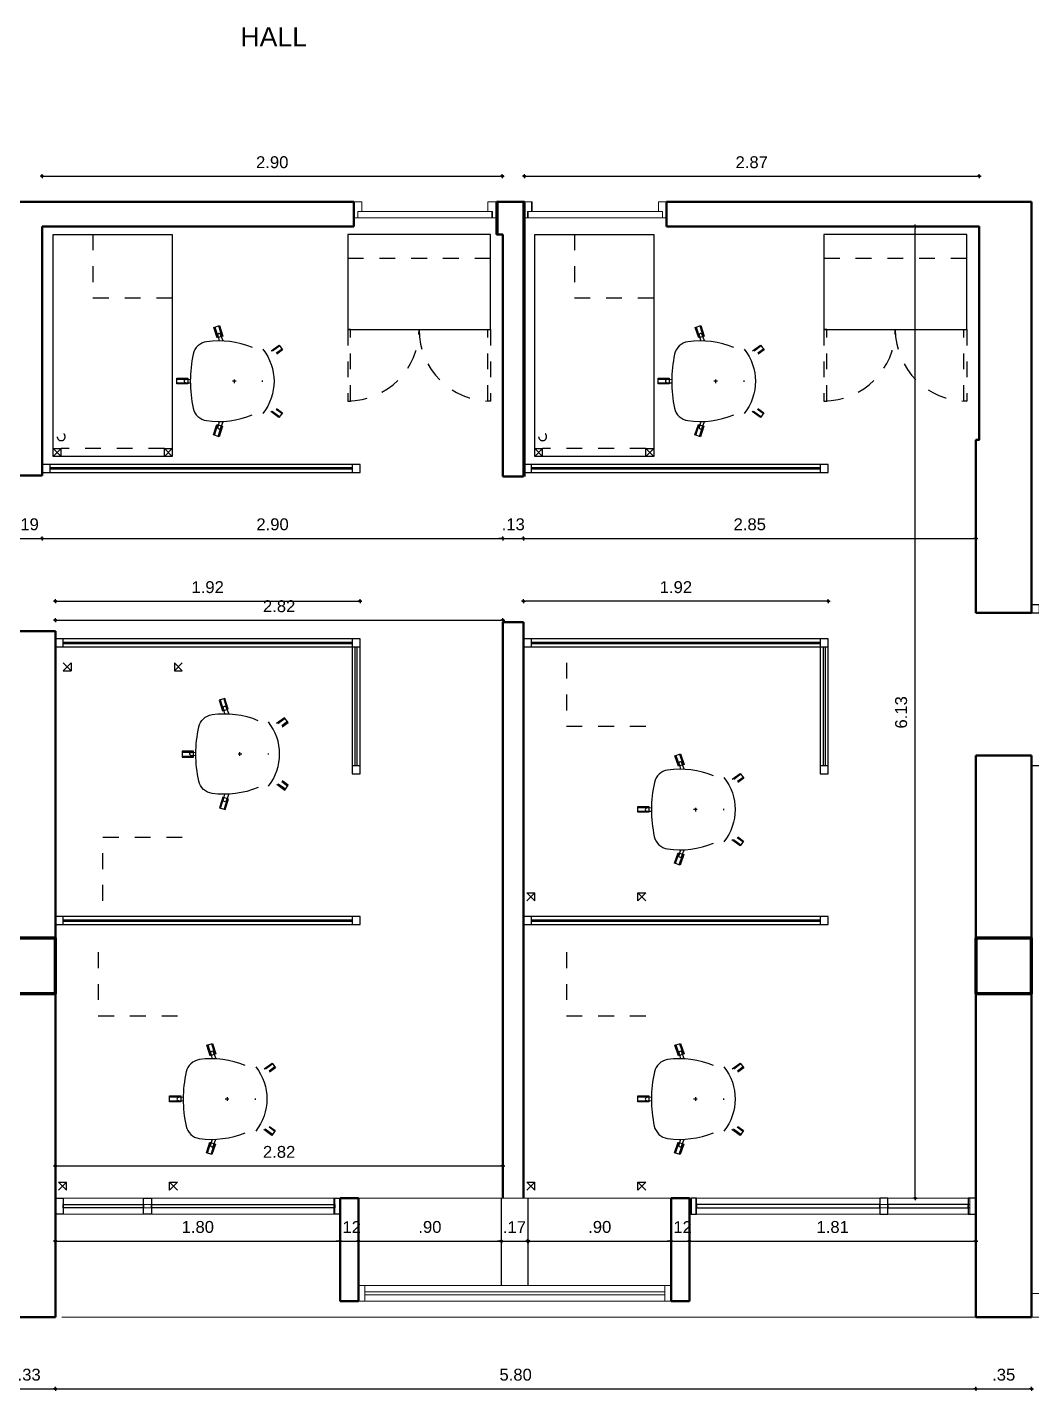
# Model space of a CAD drawing. Header units: millimetres. Extents: x -38 to 179, y -2 to 69.
# Drawn here: x 125.32 to 131.64, y 13.43 to 22.03 of the extents above; entities that cross this region are included whole.
import ezdxf

# ---------------------------------------------------------------- set-up
doc = ezdxf.new("R2010")
doc.units = ezdxf.units.MM
doc.linetypes.add('HIDDEN', pattern=[0.375, 0.25, -0.125])
doc.linetypes.add('HIDDEN2', pattern=[0.1875, 0.125, -0.0625])
doc.layers.get('0').update_dxf_attribs({"color": 255})
for name, color, linetype in [('-CANALETA AEREA', 255, 'Continuous'), ('0.05', 6, 'Continuous'), ('A_MOBILIARIO', 6, 'Continuous'), ('X_COTAS50', 6, 'Continuous')]:
    doc.layers.add(name, color=color, linetype=linetype)
for name, color, linetype, lineweight in [('02 AZUL', 5, 'Continuous', 5), ('04 VERDE', 3, 'Continuous', 15), ('05 MAGENTA', 6, 'Continuous', 30), ('06 ROJO', 1, 'Continuous', 50), ('12 COLUMNAS', 4, 'Continuous', 70), ('14 ANTEPECHO', 3, 'Continuous', 15), ('15 DIVISIONES LIVS', 3, 'Continuous', 15)]:
    doc.layers.add(name, color=color, linetype=linetype, lineweight=lineweight)
doc.styles.get("Standard").update_dxf_attribs({"font": 'arial.ttf'})
doc.styles.add('UNAL PLANEACION', font='arial.ttf')
doc.dimstyles.new('COTAS 50', dxfattribs={"dimscale": 50, "dimtxt": 0.0015, "dimasz": 0.00025, "dimexe": 0, "dimexo": 0.00025, "dimgap": 0.001, "dimtad": 1, "dimzin": 4, "dimdsep": 46, "dimtxsty": 'UNAL PLANEACION', "dimblk": 'DIMBLK', "dimcen": 1, "dimse1": 1, "dimse2": 1, "dimclrd": 8, "dimclre": 8, "dimclrt": 256, "dimadec": 0, "dimazin": 1, "dimtfac": 1, "dimtix": 1, "dimtmove": 2, "dimatfit": 0, "dimldrblk": 'INDICE', "dimfxl": 1, "dimtolj": 1, "dimtzin": 0, "dimarcsym": 0})

# ---------------------------------------------------------------- blocks, each defined once
blk = doc.blocks.new('DIMBLK')
for q in [(-1, 0), (0, 1), (1, 0), (0, -1)]:
    blk.add_line((0, 0), q)
blk.add_circle((0, 0), 0.5)
blk = doc.blocks.new('*D409')
at = {"layer": 'Defpoints', "color": 0, "transparency": 16777216}
for p in [(129.3041, 1.7494), (129.4916, 1.7494), (129.4916, 1.3536)]:
    blk.add_point(p, dxfattribs=at)
at = {"layer": 'X_COTAS50', "color": 8, "lineweight": -2, "transparency": 16777216}
for p, q in [((129.2916, 1.3536), (129.2791, 1.3536)), ((129.3041, 1.3536), (129.4916, 1.3536)), ((129.5041, 1.3536), (129.5166, 1.3536))]:
    blk.add_line(p, q, dxfattribs=at)
at = {"layer": 'X_COTAS50', "color": 8, "lineweight": -2, "transparency": 16777216, "xscale": 0.0125, "yscale": 0.0125, "zscale": 0.0125}
blk.add_blockref('DIMBLK', (129.3041, 1.3536), dxfattribs=at)
at = {"layer": 'X_COTAS50', "color": 8, "lineweight": -2, "transparency": 16777216, "xscale": 0.0125, "yscale": 0.0125, "zscale": 0.0125, "rotation": 180}
blk.add_blockref('DIMBLK', (129.4916, 1.3536), dxfattribs=at)
at = {"layer": 'X_COTAS50', "transparency": 16777216, "insert": (129.3978, 1.4419), "char_height": 0.075, "attachment_point": 5, "style": 'UNAL PLANEACION'}
blk.add_mtext('\\A1;.19', dxfattribs=at)
blk = doc.blocks.new('INDICE')
blk.add_line((-0.17, 0), (-1.17, 0))
blk.add_lwpolyline([(-0.52, 0.87), (-0.38, 0.93), (0, 0), (-0.38, -0.93), (-0.52, -0.87), (-0.17, 0)], close=True)
blk = doc.blocks.new('*D410')
at = {"layer": 'Defpoints', "color": 0, "transparency": 16777216}
for p in [(132.3946, 1.7444), (132.5246, 1.7444), (132.5246, 1.3536)]:
    blk.add_point(p, dxfattribs=at)
at = {"layer": 'X_COTAS50', "color": 8, "lineweight": -2, "transparency": 16777216}
for p, q in [((132.3821, 1.3536), (132.3696, 1.3536)), ((132.3946, 1.3536), (132.5246, 1.3536)), ((132.5371, 1.3536), (132.5496, 1.3536))]:
    blk.add_line(p, q, dxfattribs=at)
at = {"layer": 'X_COTAS50', "color": 8, "lineweight": -2, "transparency": 16777216, "xscale": 0.0125, "yscale": 0.0125, "zscale": 0.0125}
blk.add_blockref('DIMBLK', (132.3946, 1.3536), dxfattribs=at)
at = {"layer": 'X_COTAS50', "color": 8, "lineweight": -2, "transparency": 16777216, "xscale": 0.0125, "yscale": 0.0125, "zscale": 0.0125, "rotation": 180}
blk.add_blockref('DIMBLK', (132.5246, 1.3536), dxfattribs=at)
at = {"layer": 'X_COTAS50', "transparency": 16777216, "insert": (132.4596, 1.4419), "char_height": 0.075, "attachment_point": 5, "style": 'UNAL PLANEACION'}
blk.add_mtext('\\A1;.13', dxfattribs=at)
blk = doc.blocks.new('*D411')
at = {"layer": 'Defpoints', "color": 0, "transparency": 16777216}
for p in [(135.3746, 1.9744), (132.5246, 1.7444), (135.3746, 1.3536)]:
    blk.add_point(p, dxfattribs=at)
at = {"layer": 'X_COTAS50', "color": 8, "lineweight": -2, "transparency": 16777216}
blk.add_line((132.5371, 1.3536), (135.3621, 1.3536), dxfattribs=at)
at = {"layer": 'X_COTAS50', "color": 8, "lineweight": -2, "transparency": 16777216, "xscale": 0.0125, "yscale": 0.0125, "zscale": 0.0125, "rotation": 180}
blk.add_blockref('DIMBLK', (132.5246, 1.3536), dxfattribs=at)
at = {"layer": 'X_COTAS50', "color": 8, "lineweight": -2, "transparency": 16777216, "xscale": 0.0125, "yscale": 0.0125, "zscale": 0.0125}
blk.add_blockref('DIMBLK', (135.3746, 1.3536), dxfattribs=at)
at = {"layer": 'X_COTAS50', "transparency": 16777216, "insert": (133.9496, 1.4419), "char_height": 0.075, "attachment_point": 5, "style": 'UNAL PLANEACION'}
blk.add_mtext('\\A1;2.85', dxfattribs=at)
blk = doc.blocks.new('*D413')
at = {"layer": 'Defpoints', "color": 0, "transparency": 16777216}
for p in [(129.4916, 1.7494), (132.3946, 1.7494), (132.3946, 1.3536)]:
    blk.add_point(p, dxfattribs=at)
at = {"layer": 'X_COTAS50', "color": 8, "lineweight": -2, "transparency": 16777216}
blk.add_line((129.5041, 1.3536), (132.3821, 1.3536), dxfattribs=at)
at = {"layer": 'X_COTAS50', "color": 8, "lineweight": -2, "transparency": 16777216, "xscale": 0.0125, "yscale": 0.0125, "zscale": 0.0125, "rotation": 180}
blk.add_blockref('DIMBLK', (129.4916, 1.3536), dxfattribs=at)
at = {"layer": 'X_COTAS50', "color": 8, "lineweight": -2, "transparency": 16777216, "xscale": 0.0125, "yscale": 0.0125, "zscale": 0.0125}
blk.add_blockref('DIMBLK', (132.3946, 1.3536), dxfattribs=at)
at = {"layer": 'X_COTAS50', "transparency": 16777216, "insert": (130.9431, 1.4419), "char_height": 0.075, "attachment_point": 5, "style": 'UNAL PLANEACION'}
blk.add_mtext('\\A1;2.90', dxfattribs=at)
blk = doc.blocks.new('*D417')
at = {"layer": 'Defpoints', "color": 0, "transparency": 16777216}
for p in [(132.3946, -2.6025), (129.5746, -2.8056), (132.3946, -2.8056)]:
    blk.add_point(p, dxfattribs=at)
at = {"layer": 'X_COTAS50', "color": 8, "lineweight": -2, "transparency": 16777216}
blk.add_line((129.5871, -2.6025), (132.3821, -2.6025), dxfattribs=at)
at = {"layer": 'X_COTAS50', "color": 8, "lineweight": -2, "transparency": 16777216, "xscale": 0.0125, "yscale": 0.0125, "zscale": 0.0125, "rotation": 180}
blk.add_blockref('DIMBLK', (129.5746, -2.6025), dxfattribs=at)
at = {"layer": 'X_COTAS50', "color": 8, "lineweight": -2, "transparency": 16777216, "xscale": 0.0125, "yscale": 0.0125, "zscale": 0.0125}
blk.add_blockref('DIMBLK', (132.3946, -2.6025), dxfattribs=at)
at = {"layer": 'X_COTAS50', "transparency": 16777216, "insert": (130.9846, -2.5142), "char_height": 0.075, "attachment_point": 5, "style": 'UNAL PLANEACION'}
blk.add_mtext('\\A1;2.82', dxfattribs=at)
blk = doc.blocks.new('*D418')
at = {"layer": 'Defpoints', "color": 0, "transparency": 16777216}
for p in [(134.9919, 3.3194), (135.3946, 3.3194), (135.3746, -2.8056)]:
    blk.add_point(p, dxfattribs=at)
at = {"layer": 'X_COTAS50', "color": 8, "lineweight": -2, "transparency": 16777216}
blk.add_line((134.9919, -2.7931), (134.9919, 3.3069), dxfattribs=at)
at = {"layer": 'X_COTAS50', "color": 8, "lineweight": -2, "transparency": 16777216, "xscale": 0.0125, "yscale": 0.0125, "zscale": 0.0125}
for p, rotation in [((134.9919, 3.3194), 90), ((134.9919, -2.8056), 270)]:
    blk.add_blockref('DIMBLK', p, dxfattribs=dict(at, rotation=rotation))
at = {"layer": 'X_COTAS50', "transparency": 16777216, "insert": (134.9036, 0.2569), "char_height": 0.075, "attachment_point": 5, "rotation": 90, "style": 'UNAL PLANEACION'}
blk.add_mtext('\\A1;6.13', dxfattribs=at)
blk = doc.blocks.new('*D420')
at = {"layer": 'Defpoints', "color": 0, "transparency": 16777216}
for p in [(135.3946, 3.6361), (132.5296, 3.3194), (135.3946, 3.3194)]:
    blk.add_point(p, dxfattribs=at)
at = {"layer": 'X_COTAS50', "color": 8, "lineweight": -2, "transparency": 16777216}
blk.add_line((132.5421, 3.6361), (135.3821, 3.6361), dxfattribs=at)
at = {"layer": 'X_COTAS50', "color": 8, "lineweight": -2, "transparency": 16777216, "xscale": 0.0125, "yscale": 0.0125, "zscale": 0.0125, "rotation": 180}
blk.add_blockref('DIMBLK', (132.5296, 3.6361), dxfattribs=at)
at = {"layer": 'X_COTAS50', "color": 8, "lineweight": -2, "transparency": 16777216, "xscale": 0.0125, "yscale": 0.0125, "zscale": 0.0125}
blk.add_blockref('DIMBLK', (135.3946, 3.6361), dxfattribs=at)
at = {"layer": 'X_COTAS50', "transparency": 16777216, "insert": (133.9621, 3.7244), "char_height": 0.075, "attachment_point": 5, "style": 'UNAL PLANEACION'}
blk.add_mtext('\\A1;2.87', dxfattribs=at)
blk = doc.blocks.new('*D421')
at = {"layer": 'Defpoints', "color": 0, "transparency": 16777216}
for p in [(132.3906, 3.6361), (129.4916, 1.7494), (132.3906, 1.7494)]:
    blk.add_point(p, dxfattribs=at)
at = {"layer": 'X_COTAS50', "color": 8, "lineweight": -2, "transparency": 16777216}
blk.add_line((129.5041, 3.6361), (132.3781, 3.6361), dxfattribs=at)
at = {"layer": 'X_COTAS50', "color": 8, "lineweight": -2, "transparency": 16777216, "xscale": 0.0125, "yscale": 0.0125, "zscale": 0.0125, "rotation": 180}
blk.add_blockref('DIMBLK', (129.4916, 3.6361), dxfattribs=at)
at = {"layer": 'X_COTAS50', "color": 8, "lineweight": -2, "transparency": 16777216, "xscale": 0.0125, "yscale": 0.0125, "zscale": 0.0125}
blk.add_blockref('DIMBLK', (132.3906, 3.6361), dxfattribs=at)
at = {"layer": 'X_COTAS50', "transparency": 16777216, "insert": (130.9411, 3.7244), "char_height": 0.075, "attachment_point": 5, "style": 'UNAL PLANEACION'}
blk.add_mtext('\\A1;2.90', dxfattribs=at)
blk = doc.blocks.new('*D426')
at = {"layer": 'Defpoints', "color": 0, "transparency": 16777216}
for p in [(129.2446, -3.5556), (129.5746, -3.5556), (129.5746, -4.0067)]:
    blk.add_point(p, dxfattribs=at)
at = {"layer": 'X_COTAS50', "color": 8, "lineweight": -2, "transparency": 16777216}
blk.add_line((129.2571, -4.0067), (129.5621, -4.0067), dxfattribs=at)
at = {"layer": 'X_COTAS50', "color": 8, "lineweight": -2, "transparency": 16777216, "xscale": 0.0125, "yscale": 0.0125, "zscale": 0.0125, "rotation": 180}
blk.add_blockref('DIMBLK', (129.2446, -4.0067), dxfattribs=at)
at = {"layer": 'X_COTAS50', "color": 8, "lineweight": -2, "transparency": 16777216, "xscale": 0.0125, "yscale": 0.0125, "zscale": 0.0125}
blk.add_blockref('DIMBLK', (129.5746, -4.0067), dxfattribs=at)
at = {"layer": 'X_COTAS50', "transparency": 16777216, "insert": (129.4096, -3.9184), "char_height": 0.075, "attachment_point": 5, "style": 'UNAL PLANEACION'}
blk.add_mtext('\\A1;.33', dxfattribs=at)
blk = doc.blocks.new('*D427')
at = {"layer": 'Defpoints', "color": 0, "transparency": 16777216}
for p in [(129.5746, -2.9056), (135.3746, -3.5556), (135.3746, -4.0067)]:
    blk.add_point(p, dxfattribs=at)
at = {"layer": 'X_COTAS50', "color": 8, "lineweight": -2, "transparency": 16777216}
blk.add_line((129.5871, -4.0067), (135.3621, -4.0067), dxfattribs=at)
at = {"layer": 'X_COTAS50', "color": 8, "lineweight": -2, "transparency": 16777216, "xscale": 0.0125, "yscale": 0.0125, "zscale": 0.0125, "rotation": 180}
blk.add_blockref('DIMBLK', (129.5746, -4.0067), dxfattribs=at)
at = {"layer": 'X_COTAS50', "color": 8, "lineweight": -2, "transparency": 16777216, "xscale": 0.0125, "yscale": 0.0125, "zscale": 0.0125}
blk.add_blockref('DIMBLK', (135.3746, -4.0067), dxfattribs=at)
at = {"layer": 'X_COTAS50', "transparency": 16777216, "insert": (132.4746, -3.9184), "char_height": 0.075, "attachment_point": 5, "style": 'UNAL PLANEACION'}
blk.add_mtext('\\A1;5.80', dxfattribs=at)
blk = doc.blocks.new('*D430')
at = {"layer": 'Defpoints', "color": 0, "transparency": 16777216}
for p in [(131.3696, -3.0756), (129.5746, -3.4942), (131.3696, -3.4942)]:
    blk.add_point(p, dxfattribs=at)
at = {"layer": 'X_COTAS50', "color": 8, "lineweight": -2, "transparency": 16777216}
blk.add_line((129.5871, -3.0756), (131.3571, -3.0756), dxfattribs=at)
at = {"layer": 'X_COTAS50', "color": 8, "lineweight": -2, "transparency": 16777216, "xscale": 0.0125, "yscale": 0.0125, "zscale": 0.0125, "rotation": 180}
blk.add_blockref('DIMBLK', (129.5746, -3.0756), dxfattribs=at)
at = {"layer": 'X_COTAS50', "color": 8, "lineweight": -2, "transparency": 16777216, "xscale": 0.0125, "yscale": 0.0125, "zscale": 0.0125}
blk.add_blockref('DIMBLK', (131.3696, -3.0756), dxfattribs=at)
at = {"layer": 'X_COTAS50', "transparency": 16777216, "insert": (130.4721, -2.9873), "char_height": 0.075, "attachment_point": 5, "style": 'UNAL PLANEACION'}
blk.add_mtext('\\A1;1.80', dxfattribs=at)
blk = doc.blocks.new('*D431')
at = {"layer": 'Defpoints', "color": 0, "transparency": 16777216}
for p in [(131.4846, -3.0756), (131.3696, -3.4942), (131.4846, -3.52)]:
    blk.add_point(p, dxfattribs=at)
at = {"layer": 'X_COTAS50', "color": 8, "lineweight": -2, "transparency": 16777216}
for p, q in [((131.3571, -3.0756), (131.3446, -3.0756)), ((131.3696, -3.0756), (131.4846, -3.0756)), ((131.4971, -3.0756), (131.5096, -3.0756))]:
    blk.add_line(p, q, dxfattribs=at)
at = {"layer": 'X_COTAS50', "color": 8, "lineweight": -2, "transparency": 16777216, "xscale": 0.0125, "yscale": 0.0125, "zscale": 0.0125}
blk.add_blockref('DIMBLK', (131.3696, -3.0756), dxfattribs=at)
at = {"layer": 'X_COTAS50', "color": 8, "lineweight": -2, "transparency": 16777216, "xscale": 0.0125, "yscale": 0.0125, "zscale": 0.0125, "rotation": 180}
blk.add_blockref('DIMBLK', (131.4846, -3.0756), dxfattribs=at)
at = {"layer": 'X_COTAS50', "transparency": 16777216, "insert": (131.4271, -2.9879), "char_height": 0.075, "attachment_point": 5, "style": 'UNAL PLANEACION'}
blk.add_mtext('\\A1;.12', dxfattribs=at)
blk = doc.blocks.new('*D432')
at = {"layer": 'Defpoints', "color": 0, "transparency": 16777216}
for p in [(132.3846, -3.0756), (131.4846, -3.52), (132.3846, -3.7621)]:
    blk.add_point(p, dxfattribs=at)
at = {"layer": 'X_COTAS50', "color": 8, "lineweight": -2, "transparency": 16777216}
blk.add_line((131.4971, -3.0756), (132.3721, -3.0756), dxfattribs=at)
at = {"layer": 'X_COTAS50', "color": 8, "lineweight": -2, "transparency": 16777216, "xscale": 0.0125, "yscale": 0.0125, "zscale": 0.0125, "rotation": 180}
blk.add_blockref('DIMBLK', (131.4846, -3.0756), dxfattribs=at)
at = {"layer": 'X_COTAS50', "color": 8, "lineweight": -2, "transparency": 16777216, "xscale": 0.0125, "yscale": 0.0125, "zscale": 0.0125}
blk.add_blockref('DIMBLK', (132.3846, -3.0756), dxfattribs=at)
at = {"layer": 'X_COTAS50', "transparency": 16777216, "insert": (131.9346, -2.9873), "char_height": 0.075, "attachment_point": 5, "style": 'UNAL PLANEACION'}
blk.add_mtext('\\A1;.90', dxfattribs=at)
blk = doc.blocks.new('*D433')
at = {"layer": 'Defpoints', "color": 0, "transparency": 16777216}
for p in [(132.5496, -3.0756), (132.3846, -3.7621), (132.5496, -3.8342)]:
    blk.add_point(p, dxfattribs=at)
at = {"layer": 'X_COTAS50', "color": 8, "lineweight": -2, "transparency": 16777216}
for p, q in [((132.3721, -3.0756), (132.3596, -3.0756)), ((132.3846, -3.0756), (132.5496, -3.0756)), ((132.5621, -3.0756), (132.5746, -3.0756))]:
    blk.add_line(p, q, dxfattribs=at)
at = {"layer": 'X_COTAS50', "color": 8, "lineweight": -2, "transparency": 16777216, "xscale": 0.0125, "yscale": 0.0125, "zscale": 0.0125}
blk.add_blockref('DIMBLK', (132.3846, -3.0756), dxfattribs=at)
at = {"layer": 'X_COTAS50', "color": 8, "lineweight": -2, "transparency": 16777216, "xscale": 0.0125, "yscale": 0.0125, "zscale": 0.0125, "rotation": 180}
blk.add_blockref('DIMBLK', (132.5496, -3.0756), dxfattribs=at)
at = {"layer": 'X_COTAS50', "transparency": 16777216, "insert": (132.4671, -2.9879), "char_height": 0.075, "attachment_point": 5, "style": 'UNAL PLANEACION'}
blk.add_mtext('\\A1;.17', dxfattribs=at)
blk = doc.blocks.new('*D434')
at = {"layer": 'Defpoints', "color": 0, "transparency": 16777216}
for p in [(133.4546, -3.0756), (132.5546, -3.7621), (133.4546, -3.7295)]:
    blk.add_point(p, dxfattribs=at)
at = {"layer": 'X_COTAS50', "color": 8, "lineweight": -2, "transparency": 16777216}
blk.add_line((132.5671, -3.0756), (133.4421, -3.0756), dxfattribs=at)
at = {"layer": 'X_COTAS50', "color": 8, "lineweight": -2, "transparency": 16777216, "xscale": 0.0125, "yscale": 0.0125, "zscale": 0.0125, "rotation": 180}
blk.add_blockref('DIMBLK', (132.5546, -3.0756), dxfattribs=at)
at = {"layer": 'X_COTAS50', "color": 8, "lineweight": -2, "transparency": 16777216, "xscale": 0.0125, "yscale": 0.0125, "zscale": 0.0125}
blk.add_blockref('DIMBLK', (133.4546, -3.0756), dxfattribs=at)
at = {"layer": 'X_COTAS50', "transparency": 16777216, "insert": (133.0046, -2.9873), "char_height": 0.075, "attachment_point": 5, "style": 'UNAL PLANEACION'}
blk.add_mtext('\\A1;.90', dxfattribs=at)
blk = doc.blocks.new('*D435')
at = {"layer": 'Defpoints', "color": 0, "transparency": 16777216}
for p in [(133.5696, -3.0756), (133.4546, -3.7295), (133.5696, -3.7335)]:
    blk.add_point(p, dxfattribs=at)
at = {"layer": 'X_COTAS50', "color": 8, "lineweight": -2, "transparency": 16777216}
for p, q in [((133.4421, -3.0756), (133.4296, -3.0756)), ((133.4546, -3.0756), (133.5696, -3.0756)), ((133.5821, -3.0756), (133.5946, -3.0756))]:
    blk.add_line(p, q, dxfattribs=at)
at = {"layer": 'X_COTAS50', "color": 8, "lineweight": -2, "transparency": 16777216, "xscale": 0.0125, "yscale": 0.0125, "zscale": 0.0125}
blk.add_blockref('DIMBLK', (133.4546, -3.0756), dxfattribs=at)
at = {"layer": 'X_COTAS50', "color": 8, "lineweight": -2, "transparency": 16777216, "xscale": 0.0125, "yscale": 0.0125, "zscale": 0.0125, "rotation": 180}
blk.add_blockref('DIMBLK', (133.5696, -3.0756), dxfattribs=at)
at = {"layer": 'X_COTAS50', "transparency": 16777216, "insert": (133.5121, -2.9879), "char_height": 0.075, "attachment_point": 5, "style": 'UNAL PLANEACION'}
blk.add_mtext('\\A1;.12', dxfattribs=at)
blk = doc.blocks.new('*D436')
at = {"layer": 'Defpoints', "color": 0, "transparency": 16777216}
for p in [(135.3746, -3.0756), (133.5696, -3.3269), (135.3746, -3.5556)]:
    blk.add_point(p, dxfattribs=at)
at = {"layer": 'X_COTAS50', "color": 8, "lineweight": -2, "transparency": 16777216}
blk.add_line((133.5821, -3.0756), (135.3621, -3.0756), dxfattribs=at)
at = {"layer": 'X_COTAS50', "color": 8, "lineweight": -2, "transparency": 16777216, "xscale": 0.0125, "yscale": 0.0125, "zscale": 0.0125, "rotation": 180}
blk.add_blockref('DIMBLK', (133.5696, -3.0756), dxfattribs=at)
at = {"layer": 'X_COTAS50', "color": 8, "lineweight": -2, "transparency": 16777216, "xscale": 0.0125, "yscale": 0.0125, "zscale": 0.0125}
blk.add_blockref('DIMBLK', (135.3746, -3.0756), dxfattribs=at)
at = {"layer": 'X_COTAS50', "transparency": 16777216, "insert": (134.4721, -2.9873), "char_height": 0.075, "attachment_point": 5, "style": 'UNAL PLANEACION'}
blk.add_mtext('\\A1;1.81', dxfattribs=at)
blk = doc.blocks.new('*D447')
at = {"layer": 'Defpoints', "color": 0, "transparency": 16777216}
for p in [(135.3746, -3.5556), (135.7246, -3.5556), (135.7246, -4.0067)]:
    blk.add_point(p, dxfattribs=at)
at = {"layer": 'X_COTAS50', "color": 8, "lineweight": -2, "transparency": 16777216}
blk.add_line((135.3871, -4.0067), (135.7121, -4.0067), dxfattribs=at)
at = {"layer": 'X_COTAS50', "color": 8, "lineweight": -2, "transparency": 16777216, "xscale": 0.0125, "yscale": 0.0125, "zscale": 0.0125, "rotation": 180}
blk.add_blockref('DIMBLK', (135.3746, -4.0067), dxfattribs=at)
at = {"layer": 'X_COTAS50', "color": 8, "lineweight": -2, "transparency": 16777216, "xscale": 0.0125, "yscale": 0.0125, "zscale": 0.0125}
blk.add_blockref('DIMBLK', (135.7246, -4.0067), dxfattribs=at)
at = {"layer": 'X_COTAS50', "transparency": 16777216, "insert": (135.5496, -3.9184), "char_height": 0.075, "attachment_point": 5, "style": 'UNAL PLANEACION'}
blk.add_mtext('\\A1;.35', dxfattribs=at)
blk = doc.blocks.new('*D449')
at = {"layer": 'Defpoints', "color": 0, "transparency": 16777216}
for p in [(132.3946, 0.8374), (129.5746, 0.5694), (132.3946, 0.5694)]:
    blk.add_point(p, dxfattribs=at)
at = {"layer": 'X_COTAS50', "color": 8, "lineweight": -2, "transparency": 16777216}
blk.add_line((129.5871, 0.8374), (132.3821, 0.8374), dxfattribs=at)
at = {"layer": 'X_COTAS50', "color": 8, "lineweight": -2, "transparency": 16777216, "xscale": 0.0125, "yscale": 0.0125, "zscale": 0.0125, "rotation": 180}
blk.add_blockref('DIMBLK', (129.5746, 0.8374), dxfattribs=at)
at = {"layer": 'X_COTAS50', "color": 8, "lineweight": -2, "transparency": 16777216, "xscale": 0.0125, "yscale": 0.0125, "zscale": 0.0125}
blk.add_blockref('DIMBLK', (132.3946, 0.8374), dxfattribs=at)
at = {"layer": 'X_COTAS50', "transparency": 16777216, "insert": (130.9846, 0.9257), "char_height": 0.075, "attachment_point": 5, "style": 'UNAL PLANEACION'}
blk.add_mtext('\\A1;2.82', dxfattribs=at)
blk = doc.blocks.new('MB-ET-150x75')
at = {"layer": 'A_MOBILIARIO', "color": 9, "linetype": 'HIDDEN2', "ltscale": 0.1, "true_color": 0xc7c8ca}
for points in [[(1.45, 0.75), (1.45, 0.7)], [(1.5, 0.75), (1.45, 0.7)], [(1.45, 0.75), (1.5, 0.7)], [(1.5, 0.7), (1.45, 0.7)], [(1.45, 0.05), (1.45, 0)], [(1.5, 0.05), (1.45, 0.05)], [(1.5, 0), (1.45, 0.05)], [(1.45, 0), (1.5, 0.05)]]:
    blk.add_lwpolyline(points, dxfattribs=at)
at = {"layer": 'A_MOBILIARIO', "color": 252, "linetype": 'HIDDEN2', "ltscale": 0.25}
blk.add_lwpolyline([(0, 0.5), (0.4, 0.5), (0.4, 0)], dxfattribs=at)
blk = doc.blocks.new('MB-SO-PM')
at = {"layer": 'A_MOBILIARIO', "color": 252, "ltscale": 0.1}
for points in [[(-0.1721, 0.2665), (-0.199, 0.3035), (-0.229, 0.2816), (-0.1916, 0.2302)], [(-0.2238, 0.2854), (-0.1902, 0.2392)], [(-0.2042, 0.2997), (-0.1782, 0.2639)], [(0.1905, 0.2326), (0.2271, 0.283), (0.1971, 0.3049), (0.1699, 0.2674)], [(0.2023, 0.3011), (0.176, 0.2649)], [(0.2219, 0.2868), (0.1892, 0.2417)], [(-0.3481, -0.1016), (-0.2815, -0.0799)], [(0.3488, -0.0994), (0.2822, -0.0778)], [(-0.3406, -0.1247), (-0.274, -0.103)], [(0.3414, -0.1224), (0.2748, -0.1008)], [(-0.0109, -0.3625), (-0.011, -0.2925)], [(0.0133, -0.3625), (0.0133, -0.2925)]]:
    blk.add_lwpolyline(points, dxfattribs=at)
at = {"layer": 'A_MOBILIARIO'}
for points in [[(-0.0041, 0.1789, -0.001549), (0.0035, 0.1789, -0.001549)], [(0.2116, 0.1144, -0.134915), (0.2486, -0.1748, -0.313815), (0.1708, -0.2585, -0.106624), (-0.1704, -0.2589, -0.313815), (-0.2484, -0.1754, -0.134915), (-0.2121, 0.1139)]]:
    blk.add_lwpolyline(points, format="xyb", dxfattribs=at)
for points in [[(0.0115, 0), (-0.0115, 0)], [(0, 0.0115), (0, -0.0115)]]:
    blk.add_lwpolyline(points, dxfattribs=at)
at = {"layer": 'A_MOBILIARIO', "color": 252, "ltscale": 0.1}
for points in [[(-0.3386, -0.1308), (-0.272, -0.1091), (-0.2835, -0.0738), (-0.3501, -0.0955)], [(0.3508, -0.0932), (0.2842, -0.0716), (0.2728, -0.1069), (0.3394, -0.1285)], [(0.0198, -0.3625), (0.0197, -0.2925), (-0.0174, -0.2925), (-0.0174, -0.3625)]]:
    blk.add_lwpolyline(points, close=True, dxfattribs=at)
for points in [[(-0.254, -0.0943), (-0.289, -0.1039, -1.057066), (-0.293, -0.0853), (-0.2534, -0.0704)], [(0.2534, -0.0702), (0.2949, -0.0858, -1.057066), (0.2872, -0.1032), (0.254, -0.0941)], [(0.0109, -0.2768), (0.0096, -0.3069, -1.057066), (-0.0095, -0.305), (-0.0107, -0.2768)]]:
    blk.add_lwpolyline(points, format="xyb", dxfattribs=at)
blk.add_arc((0, -0.0762), 0.3267, 51.68308, 128.4484, dxfattribs=at)
blk = doc.blocks.new('*U387')
at = {"layer": '0.05', "color": 150}
blk.add_lwpolyline([(0, 0.05), (0, 0), (0.85, 0), (0.85, 0.05)], close=True, dxfattribs=at)
at = {"layer": '0.05'}
for points in [[(0, 0), (0.05, 0), (0.05, 0.05), (0, 0.05)], [(0.8, 0), (0.85, 0), (0.85, 0.05), (0.8, 0.05)]]:
    blk.add_lwpolyline(points, close=True, dxfattribs=at)
at = {"layer": '0.05', "color": 6}
blk.add_lwpolyline([(0.8, 0.02), (0.05, 0.02), (0.05, 0.03), (0.8, 0.03), (0.8, 0.02)], dxfattribs=at)
blk = doc.blocks.new('*U380')
at = {"layer": '0.05', "color": 150}
blk.add_lwpolyline([(0, 0.05), (0, 0), (1.9195, 0), (1.9195, 0.05)], close=True, dxfattribs=at)
at = {"layer": '0.05'}
for points in [[(0, 0), (0.05, 0), (0.05, 0.05), (0, 0.05)], [(1.8695, 0), (1.9195, 0), (1.9195, 0.05), (1.8695, 0.05)]]:
    blk.add_lwpolyline(points, close=True, dxfattribs=at)
at = {"layer": '0.05', "color": 6}
blk.add_lwpolyline([(1.8695, 0.02), (0.05, 0.02), (0.05, 0.03), (1.8695, 0.03), (1.8695, 0.02)], dxfattribs=at)
blk = doc.blocks.new('*U381')
at = {"layer": '0.05', "color": 150}
blk.add_lwpolyline([(0, 0.05), (0, 0), (0.85, 0), (0.85, 0.05)], close=True, dxfattribs=at)
at = {"layer": '0.05'}
for points in [[(0, 0), (0.05, 0), (0.05, 0.05), (0, 0.05)], [(0.8, 0), (0.85, 0), (0.85, 0.05), (0.8, 0.05)]]:
    blk.add_lwpolyline(points, close=True, dxfattribs=at)
at = {"layer": '0.05', "color": 6}
blk.add_lwpolyline([(0.8, 0.02), (0.05, 0.02), (0.05, 0.03), (0.8, 0.03), (0.8, 0.02)], dxfattribs=at)
blk = doc.blocks.new('*U382')
at = {"layer": '0.05', "color": 150}
blk.add_lwpolyline([(0, 0.05), (0, 0), (1.9195, 0), (1.9195, 0.05)], close=True, dxfattribs=at)
at = {"layer": '0.05'}
for points in [[(0, 0), (0.05, 0), (0.05, 0.05), (0, 0.05)], [(1.8695, 0), (1.9195, 0), (1.9195, 0.05), (1.8695, 0.05)]]:
    blk.add_lwpolyline(points, close=True, dxfattribs=at)
at = {"layer": '0.05', "color": 6}
blk.add_lwpolyline([(1.8695, 0.02), (0.05, 0.02), (0.05, 0.03), (1.8695, 0.03), (1.8695, 0.02)], dxfattribs=at)
blk = doc.blocks.new('*U383')
at = {"layer": '0.05', "color": 150}
blk.add_lwpolyline([(0, 0.05), (0, 0), (0.9505, 0), (0.9505, 0.05)], close=True, dxfattribs=at)
at = {"layer": '0.05'}
for points in [[(0, 0), (0.05, 0), (0.05, 0.05), (0, 0.05)], [(0.9005, 0), (0.9505, 0), (0.9505, 0.05), (0.9005, 0.05)]]:
    blk.add_lwpolyline(points, close=True, dxfattribs=at)
at = {"layer": '0.05', "color": 6}
blk.add_lwpolyline([(0.9005, 0.02), (0.05, 0.02), (0.05, 0.03), (0.9005, 0.03), (0.9005, 0.02)], dxfattribs=at)
blk = doc.blocks.new('*D461')
at = {"layer": '-CANALETA AEREA', "color": 8, "lineweight": -2, "transparency": 16777216}
blk.add_line((129.5871, 0.9574), (131.4816, 0.9574), dxfattribs=at)
at = {"layer": 'Defpoints', "color": 0, "transparency": 16777216}
for p in [(131.4941, 0.9574), (129.5746, 0.7194), (131.4941, 0.7194)]:
    blk.add_point(p, dxfattribs=at)
at = {"layer": '-CANALETA AEREA', "color": 8, "lineweight": -2, "transparency": 16777216, "xscale": 0.0125, "yscale": 0.0125, "zscale": 0.0125, "rotation": 180}
blk.add_blockref('DIMBLK', (129.5746, 0.9574), dxfattribs=at)
at = {"layer": '-CANALETA AEREA', "color": 8, "lineweight": -2, "transparency": 16777216, "xscale": 0.0125, "yscale": 0.0125, "zscale": 0.0125}
blk.add_blockref('DIMBLK', (131.4941, 0.9574), dxfattribs=at)
at = {"layer": '-CANALETA AEREA', "transparency": 16777216, "insert": (130.5344, 1.0457), "char_height": 0.075, "attachment_point": 5, "style": 'UNAL PLANEACION'}
blk.add_mtext('\\A1;1.92', dxfattribs=at)
blk = doc.blocks.new('*D462')
at = {"layer": '-CANALETA AEREA', "color": 8, "lineweight": -2, "transparency": 16777216}
blk.add_line((134.4316, 0.9574), (132.5371, 0.9574), dxfattribs=at)
at = {"layer": 'Defpoints', "color": 0, "transparency": 16777216}
for p in [(132.5246, 0.9574), (132.5246, 0.7194), (134.4441, 0.7194)]:
    blk.add_point(p, dxfattribs=at)
at = {"layer": '-CANALETA AEREA', "color": 8, "lineweight": -2, "transparency": 16777216, "xscale": 0.0125, "yscale": 0.0125, "zscale": 0.0125, "rotation": 180}
blk.add_blockref('DIMBLK', (132.5246, 0.9574), dxfattribs=at)
at = {"layer": '-CANALETA AEREA', "color": 8, "lineweight": -2, "transparency": 16777216, "xscale": 0.0125, "yscale": 0.0125, "zscale": 0.0125}
blk.add_blockref('DIMBLK', (134.4441, 0.9574), dxfattribs=at)
at = {"layer": '-CANALETA AEREA', "transparency": 16777216, "insert": (133.4844, 1.0457), "char_height": 0.075, "attachment_point": 5, "style": 'UNAL PLANEACION'}
blk.add_mtext('\\A1;1.92', dxfattribs=at)
blk = doc.blocks.new('*U384')
at = {"layer": '0.05', "color": 150}
blk.add_lwpolyline([(0, 0.05), (0, 0), (1.9195, 0), (1.9195, 0.05)], close=True, dxfattribs=at)
at = {"layer": '0.05'}
for points in [[(0, 0), (0.05, 0), (0.05, 0.05), (0, 0.05)], [(1.8695, 0), (1.9195, 0), (1.9195, 0.05), (1.8695, 0.05)]]:
    blk.add_lwpolyline(points, close=True, dxfattribs=at)
at = {"layer": '0.05', "color": 6}
blk.add_lwpolyline([(1.8695, 0.02), (0.05, 0.02), (0.05, 0.03), (1.8695, 0.03), (1.8695, 0.02)], dxfattribs=at)
blk = doc.blocks.new('*U391')
at = {"layer": '0.05', "color": 150}
blk.add_lwpolyline([(0, 0.05), (0, 0), (1.9195, 0), (1.9195, 0.05)], close=True, dxfattribs=at)
at = {"layer": '0.05'}
for points in [[(0, 0), (0.05, 0), (0.05, 0.05), (0, 0.05)], [(1.8695, 0), (1.9195, 0), (1.9195, 0.05), (1.8695, 0.05)]]:
    blk.add_lwpolyline(points, close=True, dxfattribs=at)
at = {"layer": '0.05', "color": 6}
blk.add_lwpolyline([(1.8695, 0.02), (0.05, 0.02), (0.05, 0.03), (1.8695, 0.03), (1.8695, 0.02)], dxfattribs=at)
blk = doc.blocks.new('*U394')
at = {"layer": '0.05', "color": 150}
blk.add_lwpolyline([(0, 0.05), (0, 0), (2.0025, 0), (2.0025, 0.05)], close=True, dxfattribs=at)
at = {"layer": '0.05'}
for points in [[(0, 0), (0.05, 0), (0.05, 0.05), (0, 0.05)], [(1.9525, 0), (2.0025, 0), (2.0025, 0.05), (1.9525, 0.05)]]:
    blk.add_lwpolyline(points, close=True, dxfattribs=at)
at = {"layer": '0.05', "color": 6}
blk.add_lwpolyline([(1.9525, 0.02), (0.05, 0.02), (0.05, 0.03), (1.9525, 0.03), (1.9525, 0.02)], dxfattribs=at)
blk = doc.blocks.new('1.4 MESA TRAB')
at = {"layer": 'A_MOBILIARIO'}
blk.add_lwpolyline([(-0.75, 0.7), (-0.75, -0.7), (0, -0.7), (0, 0.7)], close=True, dxfattribs=at)
at = {"layer": 'A_MOBILIARIO', "color": 252, "linetype": 'HIDDEN2', "ltscale": 0.25}
for points in [[(-0.25, 0.7), (-0.25, 0.3), (-0.75, 0.3)], [(-0.7, -0.65), (-0.05, -0.65)]]:
    blk.add_lwpolyline(points, dxfattribs=at)
at = {"layer": 'A_MOBILIARIO', "color": 252, "linetype": 'HIDDEN2', "ltscale": 0.1}
for points in [[(-0.7, -0.65), (-0.75, -0.65)], [(-0.75, -0.7), (-0.7, -0.65)], [(-0.75, -0.65), (-0.7, -0.7)], [(-0.7, -0.7), (-0.7, -0.65)], [(0, -0.65), (-0.05, -0.65)], [(-0.05, -0.7), (-0.05, -0.65)], [(0, -0.7), (-0.05, -0.65)], [(0, -0.65), (-0.05, -0.7)]]:
    blk.add_lwpolyline(points, dxfattribs=at)
at = {"layer": 'A_MOBILIARIO', "color": 252, "linetype": 'HIDDEN', "ltscale": 0.25}
blk.add_circle((-0.05, -0.575), 0.025, dxfattribs=at)
blk = doc.blocks.new('*U395')
at = {"layer": '0.05', "color": 150}
blk.add_lwpolyline([(0, 0.05), (0, 0), (1.9195, 0), (1.9195, 0.05)], close=True, dxfattribs=at)
at = {"layer": '0.05'}
for points in [[(0, 0), (0.05, 0), (0.05, 0.05), (0, 0.05)], [(1.8695, 0), (1.9195, 0), (1.9195, 0.05), (1.8695, 0.05)]]:
    blk.add_lwpolyline(points, close=True, dxfattribs=at)
at = {"layer": '0.05', "color": 6}
blk.add_lwpolyline([(1.8695, 0.02), (0.05, 0.02), (0.05, 0.03), (1.8695, 0.03), (1.8695, 0.02)], dxfattribs=at)
blk = doc.blocks.new('*U12')
at = {"layer": 'A_MOBILIARIO'}
blk.add_lwpolyline([(0, 0), (0.9, 0), (0.9, 0.6), (0, 0.6)], close=True, dxfattribs=at)
at = {"layer": 'A_MOBILIARIO', "linetype": 'HIDDEN', "ltscale": 0.1}
blk.add_lwpolyline([(0, 0.45), (0.9, 0.45)], dxfattribs=at)
at = {"layer": 'A_MOBILIARIO', "color": 252, "linetype": 'HIDDEN', "ltscale": 0.1}
for points in [[(0, 0), (0, -0.45), (0.018, -0.45), (0.018, 0)], [(0.9, 0), (0.9, -0.45), (0.882, -0.45), (0.882, 0)]]:
    blk.add_lwpolyline(points, close=True, dxfattribs=at)
at = {"layer": 'A_MOBILIARIO', "color": 252, "linetype": 'HIDDEN2'}
for centre, start, end in [((0, 0), 270, 0), ((0.9, 0), 180, 270)]:
    blk.add_arc(centre, 0.45, start, end, dxfattribs=at)
blk = doc.blocks.new('ventana fachada uriel gran')
at = {"color": 3}
for points in [[(-0.055, 0.65), (-0.0053, 0.65), (-0.0053, 0.55), (-0.055, 0.55)], [(-0.0053, 0.61), (0.501, 0.61), (0.501, 0.59), (-0.0053, 0.59)], [(0.501, 0.65), (0.551, 0.65), (0.551, 0.55), (0.501, 0.55)], [(0.551, 0.61), (1.706, 0.61), (1.706, 0.59), (0.551, 0.59)], [(1.706, 0.65), (1.74, 0.65), (1.74, 0.55), (1.706, 0.55)]]:
    blk.add_lwpolyline(points, close=True, dxfattribs=at)
blk = doc.blocks.new('ventanas complet onci')
at = {"color": 3}
blk.add_blockref('ventana fachada uriel gran', (-3.94, 0, -1.48), dxfattribs=at)
at = {"color": 3, "xscale": -1}
blk.add_blockref('ventana fachada uriel gran', (1.75, 0, -1.48), dxfattribs=at)
blk = doc.blocks.new('onci op2')
at = {"layer": '02 AZUL'}
for p, q in [((11.5247, -3.25), (11.5247, -3.15)), ((11.5247, -3.25), (11.5247, -3.15)), ((11.5247, -3.25), (11.5247, -3.15)), ((15.51, -3.25), (15.51, -3.15)), ((15.51, -3.25), (15.51, -3.15)), ((15.51, -3.25), (15.51, -3.15)), ((17.236, -3.25), (17.236, -3.15)), ((17.236, -3.25), (17.236, -3.15)), ((13.23, -3.19), (11.5247, -3.19)), ((13.23, -3.19), (11.5247, -3.19)), ((13.23, -3.19), (11.5247, -3.19)), ((13.23, -3.21), (11.5247, -3.21)), ((13.23, -3.21), (11.5247, -3.21)), ((13.23, -3.21), (11.5247, -3.21)), ((15.51, -3.19), (17.236, -3.19)), ((15.51, -3.19), (17.236, -3.19)), ((15.51, -3.19), (17.236, -3.19)), ((15.51, -3.21), (17.236, -3.21)), ((15.51, -3.21), (17.236, -3.21)), ((15.51, -3.21), (17.236, -3.21)), ((13.425, -3.8), (13.425, -3.7)), ((13.425, -3.8), (13.425, -3.7)), ((13.425, -3.8), (13.425, -3.7)), ((15.315, -3.74), (13.425, -3.74)), ((15.315, -3.74), (13.425, -3.74)), ((15.315, -3.74), (13.425, -3.74)), ((15.315, -3.76), (13.425, -3.76)), ((15.315, -3.76), (13.425, -3.76)), ((15.315, -3.76), (13.425, -3.76)), ((15.315, -3.8), (15.315, -3.7)), ((15.315, -3.8), (15.315, -3.7)), ((15.315, -3.8), (15.315, -3.7))]:
    blk.add_line(p, q, dxfattribs=at)
for points in [[(13.355, 3.13), (13.405, 3.13), (13.405, 3.07), (13.38, 3.07), (13.38, 3.03), (13.355, 3.03)], [(14.25, 3.13), (14.2, 3.13), (14.2, 3.07), (14.225, 3.07), (14.225, 3.03), (14.25, 3.03)], [(14.425, 3.13), (14.475, 3.13), (14.475, 3.07), (14.45, 3.07), (14.45, 3.03), (14.425, 3.03)], [(14.425, 3.13), (14.475, 3.13), (14.475, 3.07), (14.45, 3.07), (14.45, 3.03), (14.425, 3.03)], [(14.43, 3.13), (14.48, 3.13), (14.48, 3.07), (14.455, 3.07), (14.455, 3.03), (14.43, 3.03)], [(15.325, 3.13), (15.275, 3.13), (15.275, 3.07), (15.3, 3.07), (15.3, 3.03), (15.325, 3.03)], [(15.325, 3.13), (15.275, 3.13), (15.275, 3.07), (15.3, 3.07), (15.3, 3.03), (15.325, 3.03)], [(15.325, 3.13), (15.275, 3.13), (15.275, 3.07), (15.3, 3.07), (15.3, 3.03), (15.325, 3.03)]]:
    blk.add_lwpolyline(points, dxfattribs=at)
for points in [[(13.38, 3.03), (14.23, 3.03), (14.23, 3.07), (13.38, 3.07)], [(15.3, 3.03), (14.45, 3.03), (14.45, 3.07), (15.3, 3.07)], [(15.3, 3.03), (14.45, 3.03), (14.45, 3.07), (15.3, 3.07)], [(15.3, 3.03), (14.45, 3.03), (14.45, 3.07), (15.3, 3.07)]]:
    blk.add_lwpolyline(points, close=True, dxfattribs=at)
at = {"layer": '02 AZUL', "ltscale": 0.1}
blk.add_lwpolyline([(13.23, -3.21), (13.23, -3.25), (13.23, -3.15)], dxfattribs=at)
blk.add_lwpolyline([(13.23, -3.21), (13.23, -3.25), (13.23, -3.15)], dxfattribs=at)
blk.add_lwpolyline([(13.23, -3.21), (13.23, -3.25), (13.23, -3.15)], dxfattribs=at)
at = {"layer": '05 MAGENTA'}
for p, q in [((14.285, -3.7), (14.285, -3.15)), ((14.285, -3.7), (14.285, -3.15)), ((14.285, -3.7), (14.285, -3.15)), ((14.455, -3.7), (14.455, -3.15)), ((14.455, -3.7), (14.455, -3.15)), ((14.455, -3.7), (14.455, -3.15))]:
    blk.add_line(p, q, dxfattribs=at)
at = {"layer": '06 ROJO'}
for p, q in [((8.1294, 3.13), (13.355, 3.13)), ((8.1294, 3.13), (13.355, 3.13)), ((8.1294, 3.13), (13.355, 3.13)), ((13.355, 3.13), (13.355, 2.975)), ((13.355, 3.13), (13.355, 2.975)), ((13.355, 3.13), (13.355, 2.975)), ((14.255, 3.13), (14.255, 2.925)), ((14.255, 3.13), (14.425, 3.13)), ((14.255, 3.13), (14.255, 2.925)), ((14.255, 3.13), (14.425, 3.13)), ((14.26, 3.13), (14.26, 2.925)), ((14.26, 3.13), (14.43, 3.13)), ((14.425, 3.13), (14.425, 1.4)), ((14.425, 3.13), (14.425, 1.4)), ((14.43, 3.13), (14.43, 1.4)), ((15.325, 3.13), (17.625, 3.13)), ((15.325, 3.13), (15.325, 2.975)), ((15.325, 3.13), (17.625, 3.13)), ((15.325, 3.13), (15.325, 2.975)), ((15.325, 3.13), (17.625, 3.13)), ((15.325, 3.13), (15.325, 2.975)), ((17.625, 0.54), (17.625, 3.13)), ((17.625, 0.54), (17.625, 3.13)), ((17.625, 0.54), (17.625, 3.13)), ((11.392, 2.975), (13.355, 2.975)), ((11.392, 1.405), (11.392, 2.975)), ((14.295, 2.925), (14.295, 1.4)), ((15.325, 2.975), (17.275, 2.975)), ((17.275, 0.54), (17.275, 1.63)), ((11.2045, 1.405), (11.392, 1.405)), ((14.295, 1.4), (14.425, 1.4)), ((14.295, 0.48), (14.295, -3.15)), ((14.295, 0.48), (14.425, 0.48)), ((14.425, 0.48), (14.425, -3.15)), ((11.145, 0.425), (11.475, 0.425)), ((11.475, -1.51), (11.475, 0.425)), ((17.275, -1.51), (17.275, -0.36)), ((17.625, -1.845), (17.625, -0.36)), ((17.625, -1.845), (17.625, -0.36)), ((17.625, -1.845), (17.625, -0.36)), ((11.475, -3.9), (11.475, -1.86)), ((11.475, -3.9), (11.475, -1.86)), ((11.475, -3.9), (11.475, -1.86)), ((17.275, -3.9), (17.275, -1.86)), ((17.275, -3.9), (17.275, -1.86)), ((17.275, -3.9), (17.275, -1.86)), ((17.625, -3.9), (17.625, -1.86)), ((17.625, -3.9), (17.625, -1.86)), ((17.625, -3.9), (17.625, -1.86)), ((13.27, -3.8), (13.27, -3.15)), ((13.27, -3.15), (13.385, -3.15)), ((13.27, -3.8), (13.27, -3.15)), ((13.27, -3.8), (13.27, -3.15)), ((13.385, -3.8), (13.385, -3.15)), ((13.385, -3.8), (13.385, -3.15)), ((13.385, -3.8), (13.385, -3.15)), ((15.355, -3.15), (15.47, -3.15)), ((15.355, -3.8), (15.355, -3.15)), ((15.355, -3.8), (15.355, -3.15)), ((15.355, -3.8), (15.355, -3.15)), ((15.47, -3.8), (15.47, -3.15)), ((15.47, -3.8), (15.47, -3.15)), ((15.47, -3.8), (15.47, -3.15)), ((13.27, -3.8), (13.385, -3.8)), ((13.27, -3.8), (13.385, -3.8)), ((13.27, -3.8), (13.385, -3.8)), ((15.355, -3.8), (15.47, -3.8)), ((15.355, -3.8), (15.47, -3.8)), ((15.355, -3.8), (15.47, -3.8)), ((11.145, -3.9), (11.475, -3.9)), ((11.145, -3.9), (11.475, -3.9)), ((11.145, -3.9), (11.475, -3.9)), ((17.275, -3.9), (17.625, -3.9)), ((17.275, -3.9), (17.625, -3.9)), ((17.275, -3.9), (17.625, -3.9))]:
    blk.add_line(p, q, dxfattribs=at)
for points in [[(14.295, 2.925), (14.255, 2.925)], [(17.275, 2.975), (17.295, 2.975), (17.295, 1.63), (17.275, 1.63)], [(17.625, 0.54), (17.275, 0.54)], [(17.625, -0.36), (17.275, -0.36)]]:
    blk.add_lwpolyline(points, dxfattribs=at)
at = {"layer": '12 COLUMNAS'}
for points in [[(11.145, -1.51), (11.145, -1.86), (11.475, -1.86), (11.475, -1.51)], [(17.275, -1.51), (17.275, -1.86), (17.625, -1.86), (17.625, -1.51)], [(17.275, -1.51), (17.275, -1.86), (17.625, -1.86), (17.625, -1.51)], [(17.275, -1.51), (17.275, -1.86), (17.625, -1.86), (17.625, -1.51)]]:
    blk.add_lwpolyline(points, close=True, dxfattribs=at)
at = {"layer": '14 ANTEPECHO'}
for p, q in [((13.27, -3.15), (11.475, -3.15)), ((15.47, -3.15), (17.275, -3.15)), ((13.27, -3.25), (11.475, -3.25)), ((13.27, -3.25), (11.475, -3.25)), ((13.27, -3.25), (11.475, -3.25)), ((15.47, -3.25), (17.275, -3.25)), ((15.47, -3.25), (17.275, -3.25)), ((15.47, -3.25), (17.275, -3.25)), ((15.355, -3.7), (13.385, -3.7)), ((15.355, -3.7), (13.385, -3.7)), ((15.355, -3.7), (13.385, -3.7)), ((17.625, -3.75), (23.425, -3.75)), ((17.625, -3.75), (23.425, -3.75)), ((17.625, -3.75), (23.425, -3.75)), ((15.355, -3.8), (13.385, -3.8)), ((15.355, -3.8), (13.385, -3.8)), ((15.355, -3.8), (13.385, -3.8)), ((11.515, -3.9), (17.275, -3.9)), ((11.515, -3.9), (17.275, -3.9)), ((11.515, -3.9), (17.275, -3.9)), ((17.625, -3.9), (23.425, -3.9)), ((17.625, -3.9), (23.425, -3.9)), ((17.625, -3.9), (23.425, -3.9))]:
    blk.add_line(p, q, dxfattribs=at)
at = {"layer": '15 DIVISIONES LIVS'}
blk.add_line((13.37, -3.15), (15.37, -3.15), dxfattribs=at)
at = {"layer": 'X_COTAS50'}
blk.add_lwpolyline([(18.5255, -0.425), (17.625, -0.425)], dxfattribs=at)
at = {"layer": '0.05'}
for name, p in [('*U394', (11.392, 1.425)), ('*U395', (14.425, 1.425)), ('*U383', (17.625, 0.54)), ('*U382', (11.475, 0.325)), ('*U380', (14.425, 0.325)), ('*U384', (11.475, -1.425)), ('*U391', (14.425, -1.425))]:
    blk.add_blockref(name, p, dxfattribs=at)
at = {"layer": '0.05', "rotation": 90.00000000000001}
for name, p in [('*U381', (13.3945, -0.475)), ('*U387', (16.3445, -0.475))]:
    blk.add_blockref(name, p, dxfattribs=at)
at = {"layer": 'A_MOBILIARIO'}
for p in [(13.317, 2.325), (16.317, 2.325)]:
    blk.add_blockref('*U12', p, dxfattribs=at)
at = {"layer": 'A_MOBILIARIO', "xscale": -1}
for name, p, rotation in [('MB-SO-PM', (12.6022, 2), 270), ('MB-SO-PM', (15.6352, 2), 270), ('MB-ET-150x75', (15.195, 0.225), 90), ('MB-SO-PM', (15.5075, -0.7), 270), ('MB-ET-150x75', (12.245, -1.6), 90), ('MB-ET-150x75', (15.195, -1.6), 90), ('MB-SO-PM', (12.5575, -2.525), 270), ('MB-SO-PM', (15.5075, -2.525), 270)]:
    blk.add_blockref(name, p, dxfattribs=dict(at, rotation=rotation))
at = {"layer": 'A_MOBILIARIO'}
for name, p, rotation in [('MB-ET-150x75', (12.275, -1.275), 90.00000000000001), ('MB-SO-PM', (12.6375, -0.35), 270)]:
    blk.add_blockref(name, p, dxfattribs=dict(at, rotation=rotation))
at = {"layer": 'X_COTAS50', "xscale": -1}
for p in [(11.462, 2.225), (14.495, 2.225)]:
    blk.add_blockref('1.4 MESA TRAB', p, dxfattribs=at)
at = {"layer": '04 VERDE', "insert": (12.8508, 4.231), "char_height": 0.12, "width": 1.872928, "attachment_point": 2}
blk.add_mtext('HALL', dxfattribs=at)
at = {"layer": '-CANALETA AEREA'}
for p1, p2, distance, picture, middle in [((11.475, 0.375), (13.3945, 0.375), 0.238, '*D461', (12.4348, 0.7013)), ((16.3445, 0.375), (14.425, 0.375), -0.238, '*D462', (15.3848, 0.7013))]:
    dim = blk.add_aligned_dim(p1=p1, p2=p2, distance=distance, dimstyle='COTAS 50', dxfattribs=at)
    dim.commit()
    dim.dimension.update_dxf_attribs({"geometry": picture, "text_midpoint": middle, "insert": (-118.0996, -0.3444)})
at = {"layer": 'X_COTAS50'}
for base, p1, p2, picture, middle, set_off in [((14.291, 3.2916), (11.392, 1.405), (14.291, 1.405), '*D421', (12.8415, 3.3799), (-118.0996, -0.3444)), ((17.295, 3.2916399798), (14.43, 2.975), (17.295, 2.975), '*D420', (15.8625, 3.3799329539), (-118.0995846717, -0.3444224891)), ((17.275, 1.0092), (14.425, 1.4), (17.275, 1.63), '*D411', (15.85, 1.0975), (-118.0996, -0.3444)), ((11.392, 1.0092), (11.2045, 1.405), (11.392, 1.405), '*D409', (11.2982, 1.0975), (-118.0996, -0.3444)), ((14.295, 1.0092), (11.392, 1.405), (14.295, 1.405), '*D413', (12.8435, 1.0975), (-118.0996, -0.3444)), ((14.425, 1.0092), (14.295, 1.4), (14.425, 1.4), '*D410', (14.36, 1.0975), (-118.0996, -0.3444)), ((14.295, 0.493), (11.475, 0.225), (14.295, 0.225), '*D449', (12.885, 0.5813), (-118.0996, -0.3444)), ((14.295, -2.9469), (11.475, -3.15), (14.295, -3.15), '*D417', (12.885, -2.8586), (-118.0996, -0.3444)), ((17.275, -4.3511), (11.475, -3.25), (17.275, -3.9), '*D427', (14.375, -4.2628), (-118.0996, -0.3444)), ((13.27, -3.4200063697), (11.475, -3.8386594284), (13.27, -3.8386594284), '*D430', (12.3725, -3.3317133956), (-118.0995846717, -0.3444224891)), ((13.385, -3.4200063697), (13.27, -3.8386594284), (13.385, -3.864437065), '*D431', (13.3275, -3.3323528908), (-118.0995846717, -0.3444224891)), ((14.285, -3.42), (13.385, -3.8644), (14.285, -4.1065), '*D432', (13.835, -3.3317), (-118.0996, -0.3444)), ((14.45, -3.4200063697), (14.285, -4.106518469), (14.45, -4.1786594284), '*D433', (14.3675, -3.3323528908), (-118.0995846717, -0.3444224891)), ((15.355, -3.42), (14.455, -4.1065), (15.355, -4.074), '*D434', (14.905, -3.3317), (-118.0996, -0.3444)), ((15.47, -3.4200063697), (15.355, -4.073959628), (15.47, -4.0778740694), '*D435', (15.4125, -3.3323528908), (-118.0995846717, -0.3444224891)), ((17.275, -3.4200063697), (15.47, -3.6713556004), (17.275, -3.9), '*D436', (16.3725, -3.3317133956), (-118.0995846717, -0.3444224891)), ((11.475, -4.3511), (11.145, -3.9), (11.475, -3.9), '*D426', (11.31, -4.2628), (-118.0996, -0.3444)), ((17.625, -4.3511), (17.275, -3.9), (17.625, -3.9), '*D447', (17.45, -4.2628), (-118.0996, -0.3444))]:
    dim = blk.add_linear_dim(base=base, p1=p1, p2=p2, dimstyle='COTAS 50', dxfattribs=at)
    dim.commit()
    dim.dimension.update_dxf_attribs({"geometry": picture, "text_midpoint": middle, "insert": set_off})
dim = blk.add_linear_dim(base=(16.8923190871, 2.975), p1=(17.275, -3.15), p2=(17.295, 2.975), angle=90, dimstyle='COTAS 50', dxfattribs=at)
dim.commit()
dim.dimension.update_dxf_attribs({"geometry": '*D418', "text_midpoint": (16.8040005332, -0.0875), "insert": (-118.0995846717, -0.3444224891)})

msp = doc.modelspace()

# ---------------------------------------------------------------- block references
at = {"color": 3}
for name, p in [('onci op2', (114.0174, 17.7975)), ('ventanas complet onci', (129.4874, 13.9975, 2.3))]:
    msp.add_blockref(name, p, dxfattribs=at)

doc.saveas('drawing.dxf')
